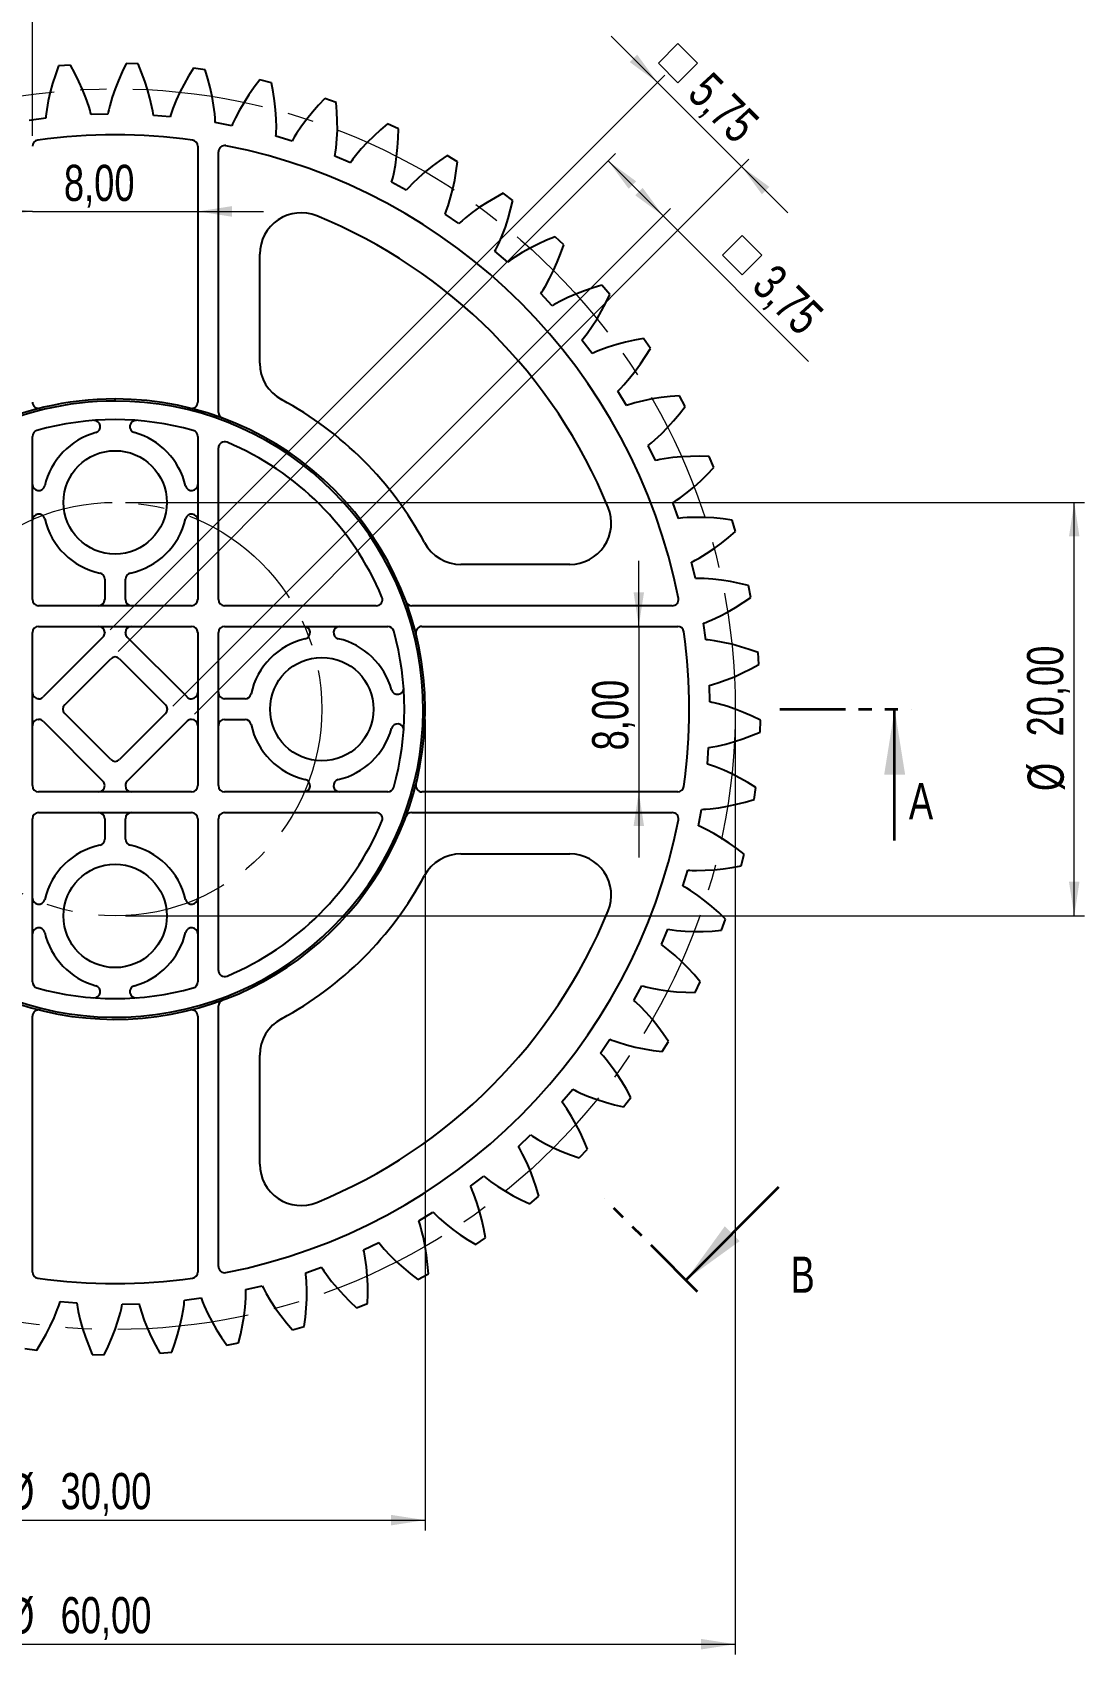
# Model space of a CAD drawing. Header units: millimetres. Extents: x 15 to 589, y 5 to 415.
# Drawn here: x 166 to 267.8, y 179.1 to 336 of the extents above; entities that cross this region are included whole.
import ezdxf

# ---------------------------------------------------------------- set-up
doc = ezdxf.new("R2010")
doc.units = ezdxf.units.MM
doc.linetypes.add('CENTERX2', pattern=[20.32, 12.7, -2.54, 2.54, -2.54])
doc.linetypes.add('PHANTOM', pattern=[12.7, 6.35, -1.27, 1.27, -1.27, 1.27, -1.27])
doc.styles.add('SLDTEXTSTYLE0', font='TXT', dxfattribs={"width": 0.75})
doc.dimstyles.new('SLDDIMSTYLE0', dxfattribs={"dimtxt": 3.5, "dimasz": 3.302, "dimexe": 0, "dimexo": 0.0625, "dimgap": 0.875, "dimtad": 1, "dimlfac": 0.5, "dimrnd": 1e-09, "dimzin": 12, "dimdsep": 46, "dimtxsty": 'SLDTEXTSTYLE0', "dimsah": 1, "dimcen": 0.09, "dimadec": 0, "dimazin": 3, "dimtfac": 1, "dimtofl": 0, "dimtmove": 0, "dimatfit": 3, "dimfxl": 0, "dimfrac": 2, "dimtolj": 1, "dimtzin": 12, "dimarcsym": 0})
doc.dimstyles.new('SLDDIMSTYLE1', dxfattribs={"dimtxt": 3.5, "dimasz": 3.302, "dimexe": 0, "dimexo": 0.0625, "dimgap": 0.875, "dimtad": 1, "dimlfac": 0.5, "dimrnd": 1e-09, "dimzin": 12, "dimdsep": 46, "dimtxsty": 'SLDTEXTSTYLE0', "dimsah": 1, "dimcen": 0.09, "dimadec": 0, "dimazin": 3, "dimtfac": 1, "dimtmove": 0, "dimatfit": 0, "dimfxl": 0, "dimfrac": 2, "dimtolj": 1, "dimtzin": 12, "dimarcsym": 0})

# ---------------------------------------------------------------- blocks, each defined once
blk = doc.blocks.new('_D')
at = {"color": 7, "linetype": 'Continuous', "lineweight": 0}
for p, q in [((113.95, 269.58), (113.95, 179.14)), ((233.95, 269.58), (233.95, 179.14)), ((113.95, 180.14), (233.95, 180.14))]:
    blk.add_line(p, q, dxfattribs=at)
at = {"color": 7, "linetype": 'Continuous', "lineweight": 18}
for points in [[(113.95, 180.14), (117.25, 179.63), (117.25, 180.65)], [(233.95, 180.14), (230.65, 180.65), (230.65, 179.63)]]:
    blk.add_solid(points, dxfattribs=at)
at = {"color": 7, "linetype": 'Continuous', "lineweight": 18, "char_height": 3.5, "attachment_point": 1, "style": 'SLDTEXTSTYLE0'}
for s, insert in [('%%c', (163.41, 184.65)), ('60,00', (168.68, 184.7))]:
    blk.add_mtext(s, dxfattribs=dict(at, insert=insert))
blk = doc.blocks.new('_D_1')
at = {"color": 7, "linetype": 'Continuous', "lineweight": 0}
for p, q in [((174.95, 290.58), (267.76, 290.58)), ((266.76, 250.58), (266.76, 290.58)), ((174.95, 250.58), (267.76, 250.58))]:
    blk.add_line(p, q, dxfattribs=at)
at = {"color": 7, "linetype": 'Continuous', "lineweight": 18}
for points in [[(266.76, 290.58), (266.25, 287.28), (267.26, 287.28)], [(266.76, 250.58), (267.26, 253.88), (266.25, 253.88)]]:
    blk.add_solid(points, dxfattribs=at)
at = {"color": 7, "linetype": 'Continuous', "lineweight": 18, "char_height": 3.5, "attachment_point": 1, "rotation": 90, "style": 'SLDTEXTSTYLE0'}
for s, insert in [('20,00', (262.19, 267.94)), ('%%c', (262.24, 262.66))]:
    blk.add_mtext(s, dxfattribs=dict(at, insert=insert))
blk = doc.blocks.new('_D_2')
at = {"color": 7, "linetype": 'Continuous', "lineweight": 0}
for p, q in [((143.95, 269.58), (143.95, 191.14)), ((203.95, 269.58), (203.95, 191.14)), ((143.95, 192.14), (203.95, 192.14))]:
    blk.add_line(p, q, dxfattribs=at)
at = {"color": 7, "linetype": 'Continuous', "lineweight": 18}
for points in [[(143.95, 192.14), (147.25, 191.63), (147.25, 192.65)], [(203.95, 192.14), (200.65, 192.65), (200.65, 191.63)]]:
    blk.add_solid(points, dxfattribs=at)
at = {"color": 7, "linetype": 'Continuous', "lineweight": 18, "char_height": 3.5, "attachment_point": 1, "style": 'SLDTEXTSTYLE0'}
for s, insert in [('%%c', (163.41, 196.65)), ('30,00', (168.68, 196.7))]:
    blk.add_mtext(s, dxfattribs=dict(at, insert=insert))
blk = doc.blocks.new('SW_SYMBOL_MOD_BOX')
at = {"color": 0, "linetype": 'Continuous', "lineweight": 18}
for p, q in [((200, 200), (200, 800)), ((200, 800), (800, 800)), ((800, 800), (800, 200)), ((200, 200), (800, 200))]:
    blk.add_line(p, q, dxfattribs=at)
blk = doc.blocks.new('_D_3')
at = {"color": 7, "linetype": 'Continuous', "lineweight": 0}
for p, q in [((174.24, 276.17), (222.38, 324.31)), ((221.67, 323.6), (226.98, 318.3)), ((179.54, 270.86), (227.68, 319.01)), ((226.98, 318.3), (241.06, 304.22))]:
    blk.add_line(p, q, dxfattribs=at)
at = {"color": 7, "linetype": 'Continuous', "lineweight": 18}
for points in [[(221.67, 323.6), (223.65, 320.91), (224.37, 321.63)], [(226.98, 318.3), (225, 321), (224.28, 320.28)]]:
    blk.add_solid(points, dxfattribs=at)
at = {"color": 7, "linetype": 'Continuous', "lineweight": 18, "xscale": 0.004470703125, "yscale": 0.004470703125, "zscale": 0.004470703125, "rotation": 315.0000000000009}
blk.add_blockref('SW_SYMBOL_MOD_BOX', (231.47, 314.5), dxfattribs=at)
at = {"color": 7, "linetype": 'Continuous', "lineweight": 18, "insert": (237.89, 313.85), "char_height": 3.5, "attachment_point": 1, "rotation": 315, "style": 'SLDTEXTSTYLE0'}
blk.add_mtext('3,75', dxfattribs=at)
blk = doc.blocks.new('_D_4')
at = {"color": 7, "linetype": 'Continuous', "lineweight": 0}
for p, q in [((226.44, 331.19), (221.94, 335.68)), ((173.48, 278.24), (227.14, 331.9)), ((226.44, 331.19), (234.57, 323.06)), ((181.62, 270.11), (235.27, 323.77)), ((234.57, 323.06), (239.06, 318.57))]:
    blk.add_line(p, q, dxfattribs=at)
at = {"color": 7, "linetype": 'Continuous', "lineweight": 18}
for points in [[(226.44, 331.19), (224.46, 333.89), (223.74, 333.17)], [(234.57, 323.06), (236.54, 320.37), (237.26, 321.09)]]:
    blk.add_solid(points, dxfattribs=at)
at = {"color": 7, "linetype": 'Continuous', "lineweight": 18, "xscale": 0.004470703125, "yscale": 0.004470703125, "zscale": 0.004470703125, "rotation": 315.0000000000008}
blk.add_blockref('SW_SYMBOL_MOD_BOX', (225.25, 333.06), dxfattribs=at)
at = {"color": 7, "linetype": 'Continuous', "lineweight": 18, "insert": (231.67, 332.41), "char_height": 3.5, "attachment_point": 1, "rotation": 315, "style": 'SLDTEXTSTYLE0'}
blk.add_mtext('5,75', dxfattribs=at)
blk = doc.blocks.new('_D_6')
at = {"color": 7, "linetype": 'Continuous', "lineweight": 0}
for p, q in [((163.95, 325.49), (163.95, 344.02)), ((165.95, 326.02), (165.95, 344.02)), ((163.95, 343.02), (157.6, 343.02)), ((163.95, 343.02), (165.95, 343.02)), ((165.95, 343.02), (179.75, 343.02))]:
    blk.add_line(p, q, dxfattribs=at)
at = {"color": 7, "linetype": 'Continuous', "lineweight": 18}
for points in [[(163.95, 343.02), (160.65, 343.53), (160.65, 342.51)], [(165.95, 343.02), (169.25, 342.51), (169.25, 343.53)]]:
    blk.add_solid(points, dxfattribs=at)
at = {"color": 7, "linetype": 'Continuous', "lineweight": 18, "insert": (170.7, 347.53), "char_height": 3.5, "attachment_point": 1, "style": 'SLDTEXTSTYLE0'}
blk.add_mtext('1,00', dxfattribs=at)
blk = doc.blocks.new('_D_8')
at = {"color": 7, "linetype": 'Continuous', "lineweight": 0}
for p, q in [((224.62, 278.58), (224.62, 284.93)), ((224.62, 278.58), (224.62, 262.58)), ((224.62, 262.58), (224.62, 256.23))]:
    blk.add_line(p, q, dxfattribs=at)
at = {"color": 7, "linetype": 'Continuous', "lineweight": 18}
for points in [[(224.62, 278.58), (225.13, 281.88), (224.12, 281.88)], [(224.62, 262.58), (224.12, 259.28), (225.13, 259.28)]]:
    blk.add_solid(points, dxfattribs=at)
at = {"color": 7, "linetype": 'Continuous', "lineweight": 18, "insert": (220.11, 266.59), "char_height": 3.5, "attachment_point": 1, "rotation": 90, "style": 'SLDTEXTSTYLE0'}
blk.add_mtext('8,00', dxfattribs=at)
blk = doc.blocks.new('_D_9')
at = {"color": 7, "linetype": 'Continuous', "lineweight": 0}
for p, q in [((165.95, 318.72), (159.6, 318.72)), ((165.95, 318.72), (181.95, 318.72)), ((181.95, 318.72), (188.3, 318.72))]:
    blk.add_line(p, q, dxfattribs=at)
at = {"color": 7, "linetype": 'Continuous', "lineweight": 18}
for points in [[(165.95, 318.72), (162.65, 319.23), (162.65, 318.21)], [(181.95, 318.72), (185.25, 318.21), (185.25, 319.23)]]:
    blk.add_solid(points, dxfattribs=at)
at = {"color": 7, "linetype": 'Continuous', "lineweight": 18, "insert": (169, 323.23), "char_height": 3.5, "attachment_point": 1, "style": 'SLDTEXTSTYLE0'}
blk.add_mtext('8,00', dxfattribs=at)

msp = doc.modelspace()

# ---------------------------------------------------------------- linework, layer by layer
at = {"color": 7, "linetype": 'Continuous', "lineweight": 25}
for p, q in [((168.475, 332.789), (168.175, 331.942)), ((169.632, 332.88), (168.475, 332.789)), ((170.06, 332.09), (169.632, 332.88)), ((175.007, 333.021), (174.621, 332.21)), ((176.168, 332.99), (175.007, 333.021)), ((176.511, 332.16), (176.168, 332.99)), ((167.91, 331.096), (167.681, 330.251)), ((168.175, 331.942), (167.91, 331.096)), ((170.454, 331.296), (170.06, 332.09)), ((170.813, 330.498), (170.454, 331.296)), ((174.269, 331.396), (173.953, 330.58)), ((174.621, 332.21), (174.269, 331.396)), ((176.82, 331.329), (176.511, 332.16)), ((177.093, 330.498), (176.82, 331.329)), ((181.059, 331.802), (180.624, 331.03)), ((181.528, 332.569), (181.059, 331.802)), ((182.68, 332.417), (181.528, 332.569)), ((182.934, 331.555), (182.68, 332.417)), ((183.154, 330.696), (182.934, 331.555)), ((187.966, 331.437), (187.42, 330.724)), ((189.095, 331.166), (187.966, 331.437)), ((189.258, 330.282), (189.095, 331.166)), ((167.681, 330.251), (167.491, 329.409)), ((171.133, 329.696), (170.813, 330.498)), ((171.41, 328.891), (171.133, 329.696)), ((173.676, 329.763), (173.441, 328.944)), ((173.953, 330.58), (173.676, 329.763)), ((177.327, 329.667), (177.093, 330.498)), ((177.519, 328.838), (177.327, 329.667)), ((180.225, 330.251), (179.863, 329.467)), ((180.624, 331.03), (180.225, 330.251)), ((183.339, 329.841), (183.154, 330.696)), ((183.485, 328.991), (183.339, 329.841)), ((186.906, 330.001), (186.428, 329.269)), ((187.42, 330.724), (186.906, 330.001)), ((189.388, 329.405), (189.258, 330.282)), ((194.251, 329.639), (193.633, 328.987)), ((195.345, 329.251), (194.251, 329.639)), ((167.264, 327.946), (167.244, 327.738)), ((167.287, 328.154), (167.264, 327.946)), ((167.343, 328.571), (167.287, 328.154)), ((167.491, 329.409), (167.343, 328.571)), ((171.53, 328.488), (171.41, 328.891)), ((171.586, 328.286), (171.53, 328.488)), ((171.638, 328.084), (171.586, 328.286)), ((173.256, 328.126), (171.638, 328.084)), ((173.297, 328.331), (173.256, 328.126)), ((173.342, 328.535), (173.297, 328.331)), ((173.441, 328.944), (173.342, 328.535)), ((177.597, 328.424), (177.519, 328.838)), ((177.631, 328.217), (177.597, 328.424)), ((177.661, 328.011), (177.631, 328.217)), ((179.275, 327.884), (177.661, 328.011)), ((179.337, 328.083), (179.275, 327.884)), ((179.403, 328.282), (179.337, 328.083)), ((179.545, 328.678), (179.403, 328.282)), ((179.863, 329.467), (179.545, 328.678)), ((183.589, 328.146), (183.485, 328.991)), ((183.623, 327.726), (183.589, 328.146)), ((185.986, 328.527), (185.587, 327.775)), ((186.428, 329.269), (185.986, 328.527)), ((189.482, 328.535), (189.388, 329.405)), ((189.538, 327.674), (189.482, 328.535)), ((193.047, 328.321), (192.494, 327.643)), ((193.633, 328.987), (193.047, 328.321)), ((195.415, 328.356), (195.345, 329.251)), ((195.452, 327.47), (195.415, 328.356)), ((167.244, 327.738), (165.64, 327.526)), ((183.635, 327.517), (183.623, 327.726)), ((183.644, 327.308), (183.635, 327.517)), ((185.235, 327.013), (183.644, 327.308)), ((185.318, 327.205), (185.235, 327.013)), ((185.405, 327.396), (185.318, 327.205)), ((185.587, 327.775), (185.405, 327.396)), ((189.534, 326.193), (189.543, 326.402)), ((189.553, 326.823), (189.538, 327.674)), ((189.543, 326.402), (189.553, 326.823)), ((191.978, 326.952), (191.502, 326.246)), ((192.494, 327.643), (191.978, 326.952)), ((195.421, 325.732), (195.455, 326.595)), ((195.455, 326.595), (195.452, 327.47)), ((199.63, 326.61), (198.978, 326.009)), ((200.313, 327.194), (199.63, 326.61)), ((201.361, 326.694), (200.313, 327.194)), ((201.337, 325.796), (201.361, 326.694)), ((181.953, 325.024), (181.953, 300.272)), ((189.52, 325.985), (189.534, 326.193)), ((191.072, 325.525), (189.52, 325.985)), ((191.175, 325.707), (191.072, 325.525)), ((191.281, 325.888), (191.175, 325.707)), ((191.502, 326.246), (191.281, 325.888)), ((195.293, 324.467), (195.347, 324.884)), ((195.347, 324.884), (195.421, 325.732)), ((198.357, 325.393), (197.771, 324.759)), ((198.978, 326.009), (198.357, 325.393)), ((201.192, 324.04), (201.281, 324.911)), ((201.281, 324.911), (201.337, 325.796)), ((183.953, 299.285), (183.953, 324.492)), ((195.227, 324.054), (195.261, 324.26)), ((196.722, 323.434), (195.227, 324.054)), ((195.261, 324.26), (195.293, 324.467)), ((196.843, 323.605), (196.722, 323.434)), ((196.967, 323.773), (196.843, 323.605)), ((197.224, 324.107), (196.967, 323.773)), ((197.771, 324.759), (197.224, 324.107)), ((201.068, 323.186), (201.192, 324.04)), ((205.346, 323.619), (204.635, 323.09)), ((206.086, 324.128), (205.346, 323.619)), ((207.077, 323.521), (206.086, 324.128)), ((206.958, 322.631), (207.077, 323.521)), ((200.7, 321.537), (200.756, 321.738)), ((200.756, 321.738), (200.809, 321.941)), ((200.809, 321.941), (200.906, 322.351)), ((200.906, 322.351), (201.068, 323.186)), ((203.304, 321.972), (202.692, 321.381)), ((203.953, 322.541), (203.304, 321.972)), ((204.635, 323.09), (203.953, 322.541)), ((206.631, 320.9), (206.811, 321.756)), ((206.811, 321.756), (206.958, 322.631)), ((202.122, 320.765), (200.7, 321.537)), ((202.26, 320.921), (202.122, 320.765)), ((202.401, 321.076), (202.26, 320.921)), ((202.692, 321.381), (202.401, 321.076)), ((206.17, 319.25), (206.419, 320.064)), ((206.419, 320.064), (206.631, 320.9)), ((211.508, 320.476), (210.718, 320.047)), ((212.429, 319.769), (211.508, 320.476)), ((205.88, 318.462), (205.956, 318.656)), ((205.956, 318.656), (206.03, 318.852)), ((206.03, 318.852), (206.17, 319.25)), ((208.515, 318.623), (207.845, 318.099)), ((209.22, 319.121), (208.515, 318.623)), ((209.955, 319.595), (209.22, 319.121)), ((210.718, 320.047), (209.955, 319.595)), ((211.98, 318.042), (212.218, 318.896)), ((212.218, 318.896), (212.429, 319.769)), ((207.213, 317.545), (205.88, 318.462)), ((207.367, 317.687), (207.213, 317.545)), ((207.524, 317.826), (207.367, 317.687)), ((207.845, 318.099), (207.524, 317.826)), ((211.413, 316.399), (211.712, 317.209)), ((211.712, 317.209), (211.98, 318.042)), ((210.901, 315.235), (211.081, 315.615)), ((211.081, 315.615), (211.413, 316.399)), ((214.882, 315.563), (214.101, 315.169)), ((215.688, 315.933), (214.882, 315.563)), ((216.518, 316.277), (215.688, 315.933)), ((217.36, 315.478), (216.518, 316.277)), ((217.059, 314.631), (217.36, 315.478)), ((187.953, 304.046), (187.953, 314.585)), ((210.71, 314.863), (210.806, 315.048)), ((211.941, 313.811), (210.71, 314.863)), ((210.806, 315.048), (210.901, 315.235)), ((212.108, 313.936), (211.941, 313.811)), ((212.278, 314.058), (212.108, 313.936)), ((212.626, 314.296), (212.278, 314.058)), ((213.348, 314.747), (212.626, 314.296)), ((214.101, 315.169), (213.348, 314.747)), ((216.379, 313.006), (216.733, 313.807)), ((216.733, 313.807), (217.059, 314.631)), ((215.585, 311.488), (215.998, 312.232)), ((215.998, 312.232), (216.379, 313.006)), ((215.137, 310.778), (215.253, 310.952)), ((216.251, 309.604), (215.137, 310.778)), ((215.253, 310.952), (215.366, 311.128)), ((215.366, 311.128), (215.585, 311.488)), ((218.542, 310.728), (217.749, 310.387)), ((219.359, 311.039), (218.542, 310.728)), ((220.2, 311.322), (219.359, 311.039)), ((221.061, 311.578), (220.2, 311.322)), ((221.815, 310.695), (221.061, 311.578)), ((221.428, 309.884), (221.815, 310.695)), ((216.431, 309.71), (216.251, 309.604)), ((216.613, 309.814), (216.431, 309.71)), ((216.984, 310.014), (216.613, 309.814)), ((217.749, 310.387), (216.984, 310.014)), ((220.582, 308.339), (221.017, 309.098)), ((221.017, 309.098), (221.428, 309.884)), ((219.633, 306.912), (220.121, 307.609)), ((220.121, 307.609), (220.582, 308.339)), ((219.113, 306.253), (219.247, 306.414)), ((220.099, 304.969), (219.113, 306.253)), ((219.247, 306.414), (219.377, 306.577)), ((219.377, 306.577), (219.633, 306.912)), ((223.34, 306.071), (222.494, 305.847)), ((224.205, 306.264), (223.34, 306.071)), ((225.088, 306.429), (224.205, 306.264)), ((225.746, 305.472), (225.088, 306.429)), ((220.289, 305.056), (220.099, 304.969)), ((220.48, 305.14), (220.289, 305.056)), ((220.87, 305.3), (220.48, 305.14)), ((221.67, 305.591), (220.87, 305.3)), ((222.494, 305.847), (221.67, 305.591)), ((224.785, 303.968), (225.276, 304.706)), ((225.276, 304.706), (225.746, 305.472)), ((223.739, 302.581), (224.273, 303.258)), ((224.273, 303.258), (224.785, 303.968)), ((222.595, 301.337), (222.744, 301.483)), ((223.441, 299.957), (222.595, 301.337)), ((222.744, 301.483), (222.891, 301.632)), ((222.891, 301.632), (223.18, 301.938)), ((223.18, 301.938), (223.739, 302.581)), ((173.953, 300.38), (173.953, 300.58)), ((223.638, 300.023), (223.441, 299.957)), ((223.838, 300.087), (223.638, 300.023)), ((224.242, 300.206), (223.838, 300.087)), ((225.068, 300.411), (224.242, 300.206)), ((225.914, 300.58), (225.068, 300.411)), ((226.779, 300.714), (225.914, 300.58)), ((227.66, 300.816), (226.779, 300.714)), ((228.556, 300.887), (227.66, 300.816)), ((229.11, 299.867), (228.556, 300.887)), ((228.562, 299.154), (229.11, 299.867)), ((227.413, 297.819), (227.997, 298.471)), ((227.997, 298.471), (228.562, 299.154)), ((165.953, 281.18), (165.953, 296.962)), ((181.953, 296.962), (181.953, 281.18)), ((225.869, 296.346), (226.189, 296.621)), ((226.189, 296.621), (226.811, 297.201)), ((226.811, 297.201), (227.413, 297.819)), ((183.953, 281.18), (183.953, 295.846)), ((225.543, 296.084), (225.707, 296.214)), ((226.24, 294.623), (225.543, 296.084)), ((225.707, 296.214), (225.869, 296.346)), ((228.766, 294.984), (227.906, 294.905)), ((229.639, 295.027), (228.766, 294.984)), ((230.526, 295.037), (229.639, 295.027)), ((231.424, 295.014), (230.526, 295.037)), ((231.869, 293.941), (231.424, 295.014)), ((226.444, 294.669), (226.24, 294.623)), ((226.649, 294.711), (226.444, 294.669)), ((227.063, 294.787), (226.649, 294.711)), ((227.906, 294.905), (227.063, 294.787)), ((231.25, 293.29), (231.869, 293.941)), ((229.304, 291.53), (229.968, 292.082)), ((229.968, 292.082), (230.616, 292.669)), ((230.616, 292.669), (231.25, 293.29)), ((227.927, 290.552), (228.103, 290.663)), ((228.467, 289.026), (227.927, 290.552)), ((228.103, 290.663), (228.278, 290.778)), ((228.278, 290.778), (228.624, 291.018)), ((228.624, 291.018), (229.304, 291.53)), ((228.674, 289.05), (228.467, 289.026)), ((228.883, 289.071), (228.674, 289.05)), ((229.303, 289.102), (228.883, 289.071)), ((230.153, 289.132), (229.303, 289.102)), ((231.016, 289.121), (230.153, 289.132)), ((231.89, 289.072), (231.016, 289.121)), ((232.773, 288.989), (231.89, 289.072)), ((233.664, 288.873), (232.773, 288.989)), ((233.993, 287.759), (233.664, 288.873)), ((232.615, 286.625), (233.31, 287.176)), ((233.31, 287.176), (233.993, 287.759)), ((230.461, 285.191), (231.191, 285.63)), ((231.191, 285.63), (231.909, 286.109)), ((231.909, 286.109), (232.615, 286.625)), ((217.958, 284.58), (207.419, 284.58)), ((229.719, 284.8), (229.906, 284.893)), ((230.096, 283.226), (229.719, 284.8)), ((229.906, 284.893), (230.092, 284.989)), ((230.092, 284.989), (230.461, 285.191)), ((172.953, 283.15), (172.953, 281.18)), ((174.953, 281.18), (174.953, 283.15)), ((230.305, 283.229), (230.096, 283.226)), ((230.515, 283.228), (230.305, 283.229)), ((230.936, 283.215), (230.515, 283.228)), ((231.785, 283.156), (230.936, 283.215)), ((232.642, 283.055), (231.785, 283.156)), ((233.505, 282.915), (232.642, 283.055)), ((234.375, 282.74), (233.505, 282.915)), ((235.249, 282.531), (234.375, 282.74)), ((235.46, 281.389), (235.249, 282.531)), ((233.971, 280.406), (234.719, 280.881)), ((234.719, 280.881), (235.46, 281.389)), ((181.353, 280.58), (166.553, 280.58)), ((199.22, 280.58), (184.553, 280.58)), ((227.865, 280.58), (202.658, 280.58)), ((231.679, 279.204), (232.45, 279.564)), ((232.45, 279.564), (233.214, 279.966)), ((233.214, 279.966), (233.971, 280.406)), ((165.953, 263.18), (165.953, 277.98)), ((166.553, 278.58), (181.353, 278.58)), ((172.953, 277.98), (172.953, 277.96)), ((174.953, 277.96), (174.953, 277.98)), ((181.953, 277.98), (181.953, 263.18)), ((183.953, 263.18), (183.953, 277.98)), ((184.553, 278.58), (200.335, 278.58)), ((203.645, 278.58), (228.397, 278.58)), ((230.9, 278.893), (231.095, 278.966)), ((231.111, 277.289), (230.9, 278.893)), ((231.095, 278.966), (231.29, 279.042)), ((231.29, 279.042), (231.679, 279.204)), ((172.777, 277.536), (166.997, 271.756)), ((180.909, 271.756), (175.129, 277.536)), ((231.319, 277.269), (231.111, 277.289)), ((231.527, 277.246), (231.319, 277.269)), ((231.944, 277.19), (231.527, 277.246)), ((232.783, 277.042), (231.944, 277.19)), ((233.624, 276.852), (232.783, 277.042)), ((234.469, 276.623), (233.624, 276.852)), ((235.315, 276.357), (234.469, 276.623)), ((236.162, 276.058), (235.315, 276.357)), ((169.074, 271.004), (173.529, 275.459)), ((174.377, 275.459), (178.832, 271.004)), ((235.463, 274.473), (236.253, 274.901)), ((236.253, 274.901), (236.162, 276.058)), ((231.659, 272.947), (231.861, 273.003)), ((231.861, 273.003), (232.264, 273.123)), ((232.264, 273.123), (233.069, 273.4)), ((233.069, 273.4), (233.871, 273.72)), ((233.871, 273.72), (234.669, 274.078)), ((234.669, 274.078), (235.463, 274.473)), ((166.573, 271.58), (166.553, 271.58)), ((181.353, 271.58), (181.333, 271.58)), ((186.523, 271.58), (184.553, 271.58)), ((231.457, 272.895), (231.659, 272.947)), ((231.499, 271.277), (231.457, 272.895)), ((173.529, 265.701), (169.074, 270.156)), ((178.832, 270.156), (174.377, 265.701)), ((231.704, 271.236), (231.499, 271.277)), ((231.908, 271.191), (231.704, 271.236)), ((232.317, 271.092), (231.908, 271.191)), ((233.136, 270.857), (232.317, 271.092)), ((233.953, 270.58), (233.136, 270.857)), ((234.769, 270.264), (233.953, 270.58)), ((235.583, 269.912), (234.769, 270.264)), ((236.394, 269.526), (235.583, 269.912)), ((166.553, 269.58), (166.573, 269.58)), ((166.997, 269.404), (172.777, 263.624)), ((175.129, 263.624), (180.909, 269.404)), ((181.333, 269.58), (181.353, 269.58)), ((184.553, 269.58), (186.523, 269.58)), ((235.533, 268.022), (236.363, 268.365)), ((236.363, 268.365), (236.394, 269.526)), ((231.257, 265.258), (231.384, 266.872)), ((231.384, 266.872), (231.59, 266.902)), ((231.59, 266.902), (231.797, 266.936)), ((231.797, 266.936), (232.211, 267.014)), ((232.211, 267.014), (233.04, 267.206)), ((233.04, 267.206), (233.871, 267.44)), ((233.871, 267.44), (234.702, 267.713)), ((234.702, 267.713), (235.533, 268.022)), ((231.456, 265.196), (231.257, 265.258)), ((231.655, 265.13), (231.456, 265.196)), ((232.051, 264.988), (231.655, 265.13)), ((232.84, 264.669), (232.051, 264.988)), ((233.624, 264.308), (232.84, 264.669)), ((234.403, 263.909), (233.624, 264.308)), ((235.175, 263.473), (234.403, 263.909)), ((181.353, 262.58), (166.553, 262.58)), ((172.953, 263.2), (172.953, 263.18)), ((174.953, 263.18), (174.953, 263.2)), ((200.335, 262.58), (184.553, 262.58)), ((228.397, 262.58), (203.645, 262.58)), ((235.942, 263.005), (235.175, 263.473)), ((235.79, 261.853), (235.942, 263.005)), ((166.553, 260.58), (181.353, 260.58)), ((184.553, 260.58), (199.22, 260.58)), ((202.658, 260.58), (227.865, 260.58)), ((230.386, 259.298), (230.681, 260.889)), ((230.681, 260.889), (230.89, 260.898)), ((230.89, 260.898), (231.099, 260.91)), ((231.099, 260.91), (231.519, 260.944)), ((231.519, 260.944), (232.364, 261.048)), ((232.364, 261.048), (233.214, 261.194)), ((233.214, 261.194), (234.069, 261.378)), ((234.069, 261.378), (234.928, 261.599)), ((234.928, 261.599), (235.79, 261.853)), ((165.953, 244.198), (165.953, 259.98)), ((172.953, 259.98), (172.953, 258.01)), ((174.953, 258.01), (174.953, 259.98)), ((181.953, 259.98), (181.953, 244.198)), ((183.953, 245.313), (183.953, 259.98)), ((230.578, 259.215), (230.386, 259.298)), ((230.769, 259.128), (230.578, 259.215)), ((231.149, 258.946), (230.769, 259.128)), ((231.9, 258.546), (231.149, 258.946)), ((232.642, 258.105), (231.9, 258.546)), ((233.374, 257.626), (232.642, 258.105)), ((234.097, 257.113), (233.374, 257.626)), ((207.419, 256.58), (217.958, 256.58)), ((234.81, 256.566), (234.097, 257.113)), ((234.539, 255.437), (234.81, 256.566)), ((228.898, 253.46), (229.358, 255.012)), ((229.358, 255.012), (229.566, 254.999)), ((229.566, 254.999), (229.775, 254.989)), ((229.775, 254.989), (230.196, 254.98)), ((230.196, 254.98), (231.047, 254.994)), ((231.047, 254.994), (231.909, 255.051)), ((231.909, 255.051), (232.778, 255.145)), ((232.778, 255.145), (233.655, 255.274)), ((233.655, 255.274), (234.539, 255.437)), ((229.08, 253.358), (228.898, 253.46)), ((229.261, 253.252), (229.08, 253.358)), ((229.619, 253.031), (229.261, 253.252)), ((230.325, 252.555), (229.619, 253.031)), ((231.016, 252.039), (230.325, 252.555)), ((231.695, 251.486), (231.016, 252.039)), ((232.36, 250.9), (231.695, 251.486)), ((233.012, 250.282), (232.36, 250.9)), ((232.624, 249.187), (233.012, 250.282)), ((226.807, 247.811), (227.427, 249.306)), ((227.427, 249.306), (227.633, 249.271)), ((227.633, 249.271), (227.84, 249.24)), ((227.84, 249.24), (228.257, 249.186)), ((228.257, 249.186), (229.105, 249.112)), ((229.105, 249.112), (229.968, 249.078)), ((229.968, 249.078), (230.843, 249.081)), ((230.843, 249.081), (231.729, 249.118)), ((231.729, 249.118), (232.624, 249.187)), ((226.978, 247.69), (226.807, 247.811)), ((227.146, 247.566), (226.978, 247.69)), ((227.48, 247.309), (227.146, 247.566)), ((228.132, 246.761), (227.48, 247.309)), ((228.766, 246.176), (228.132, 246.761)), ((229.382, 245.555), (228.766, 246.176)), ((229.983, 244.903), (229.382, 245.555)), ((230.567, 244.22), (229.983, 244.903)), ((224.138, 242.411), (224.91, 243.833)), ((224.91, 243.833), (225.111, 243.777)), ((225.111, 243.777), (225.314, 243.724)), ((225.314, 243.724), (225.724, 243.627)), ((225.724, 243.627), (226.559, 243.464)), ((226.559, 243.464), (227.413, 243.34)), ((227.413, 243.34), (228.284, 243.252)), ((228.284, 243.252), (229.169, 243.196)), ((229.169, 243.196), (230.067, 243.172)), ((230.067, 243.172), (230.567, 244.22)), ((183.953, 216.668), (183.953, 241.875)), ((224.295, 242.273), (224.138, 242.411)), ((224.449, 242.132), (224.295, 242.273)), ((224.754, 241.841), (224.449, 242.132)), ((225.345, 241.229), (224.754, 241.841)), ((165.953, 216.136), (165.953, 240.888)), ((181.953, 240.888), (181.953, 216.136)), ((225.914, 240.58), (225.345, 241.229)), ((226.463, 239.898), (225.914, 240.58)), ((220.918, 237.319), (221.835, 238.653)), ((221.835, 238.653), (222.029, 238.576)), ((222.029, 238.576), (222.225, 238.502)), ((222.225, 238.502), (222.623, 238.363)), ((226.992, 239.186), (226.463, 239.898)), ((227.501, 238.446), (226.992, 239.186)), ((187.953, 226.574), (187.953, 237.114)), ((221.06, 237.166), (220.918, 237.319)), ((221.199, 237.009), (221.06, 237.166)), ((221.472, 236.688), (221.199, 237.009)), ((222.623, 238.363), (223.437, 238.114)), ((223.437, 238.114), (224.273, 237.902)), ((224.273, 237.902), (225.129, 237.722)), ((225.129, 237.722), (226.004, 237.574)), ((226.004, 237.574), (226.895, 237.456)), ((226.895, 237.456), (227.501, 238.446)), ((221.996, 236.018), (221.472, 236.688)), ((222.494, 235.313), (221.996, 236.018)), ((217.185, 232.592), (218.236, 233.823)), ((218.236, 233.823), (218.421, 233.726)), ((222.968, 234.578), (222.494, 235.313)), ((223.42, 233.814), (222.968, 234.578)), ((223.849, 233.025), (223.42, 233.814)), ((217.309, 232.425), (217.185, 232.592)), ((217.431, 232.255), (217.309, 232.425)), ((217.669, 231.907), (217.431, 232.255)), ((218.421, 233.726), (218.608, 233.632)), ((218.608, 233.632), (218.989, 233.452)), ((218.989, 233.452), (219.772, 233.119)), ((219.772, 233.119), (220.582, 232.821)), ((220.582, 232.821), (221.415, 232.553)), ((221.415, 232.553), (222.269, 232.314)), ((222.269, 232.314), (223.142, 232.104)), ((223.142, 232.104), (223.849, 233.025)), ((218.12, 231.185), (217.669, 231.907)), ((218.542, 230.432), (218.12, 231.185)), ((212.977, 228.282), (214.151, 229.396)), ((214.151, 229.396), (214.325, 229.28)), ((214.325, 229.28), (214.501, 229.167)), ((214.501, 229.167), (214.861, 228.948)), ((218.936, 229.651), (218.542, 230.432)), ((219.306, 228.845), (218.936, 229.651)), ((213.083, 228.102), (212.977, 228.282)), ((213.187, 227.92), (213.083, 228.102)), ((213.387, 227.549), (213.187, 227.92)), ((213.76, 226.784), (213.387, 227.549)), ((214.861, 228.948), (215.605, 228.535)), ((215.605, 228.535), (216.379, 228.154)), ((216.379, 228.154), (217.18, 227.8)), ((217.18, 227.8), (218.004, 227.474)), ((218.851, 227.173), (219.65, 228.015)), ((219.65, 228.015), (219.306, 228.845)), ((214.101, 225.991), (213.76, 226.784)), ((214.412, 225.173), (214.101, 225.991)), ((218.004, 227.474), (218.851, 227.173)), ((208.342, 224.434), (209.626, 225.419)), ((208.429, 224.244), (208.342, 224.434)), ((209.626, 225.419), (209.787, 225.286)), ((209.787, 225.286), (209.95, 225.155)), ((209.95, 225.155), (210.285, 224.9)), ((210.285, 224.9), (210.982, 224.412)), ((210.982, 224.412), (211.712, 223.951)), ((214.695, 224.333), (214.412, 225.173)), ((208.513, 224.052), (208.429, 224.244)), ((208.673, 223.663), (208.513, 224.052)), ((208.964, 222.863), (208.673, 223.663)), ((209.22, 222.039), (208.964, 222.863)), ((211.712, 223.951), (212.471, 223.516)), ((212.471, 223.516), (213.257, 223.105)), ((213.257, 223.105), (214.068, 222.718)), ((214.068, 222.718), (214.951, 223.472)), ((214.951, 223.472), (214.695, 224.333)), ((203.33, 221.092), (204.71, 221.938)), ((204.71, 221.938), (204.856, 221.789)), ((204.856, 221.789), (205.005, 221.642)), ((205.005, 221.642), (205.311, 221.352)), ((205.311, 221.352), (205.954, 220.794)), ((209.444, 221.193), (209.22, 222.039)), ((203.396, 220.894), (203.33, 221.092)), ((203.46, 220.695), (203.396, 220.894)), ((203.579, 220.291), (203.46, 220.695)), ((203.785, 219.465), (203.579, 220.291)), ((205.954, 220.794), (206.631, 220.26)), ((206.631, 220.26), (207.341, 219.748)), ((207.341, 219.748), (208.079, 219.257)), ((209.637, 220.328), (209.444, 221.193)), ((209.802, 219.444), (209.637, 220.328)), ((197.996, 218.293), (199.457, 218.99)), ((198.042, 218.089), (197.996, 218.293)), ((198.084, 217.884), (198.042, 218.089)), ((199.457, 218.99), (199.587, 218.826)), ((199.587, 218.826), (199.719, 218.664)), ((199.719, 218.664), (199.994, 218.344)), ((199.994, 218.344), (200.574, 217.722)), ((203.953, 218.618), (203.785, 219.465)), ((204.087, 217.754), (203.953, 218.618)), ((208.079, 219.257), (208.845, 218.787)), ((208.845, 218.787), (209.802, 219.444)), ((192.399, 216.066), (193.925, 216.606)), ((193.925, 216.606), (194.036, 216.43)), ((198.16, 217.469), (198.084, 217.884)), ((198.278, 216.627), (198.16, 217.469)), ((198.357, 215.767), (198.278, 216.627)), ((200.574, 217.722), (201.192, 217.12)), ((201.192, 217.12), (201.844, 216.536)), ((201.844, 216.536), (202.528, 215.971)), ((204.189, 216.873), (204.087, 217.754)), ((204.26, 215.977), (204.189, 216.873)), ((192.423, 215.859), (192.399, 216.066)), ((192.444, 215.65), (192.423, 215.859)), ((192.475, 215.23), (192.444, 215.65)), ((192.505, 214.379), (192.475, 215.23)), ((194.036, 216.43), (194.151, 216.255)), ((194.151, 216.255), (194.391, 215.908)), ((194.391, 215.908), (194.903, 215.229)), ((194.903, 215.229), (195.455, 214.565)), ((198.4, 214.893), (198.357, 215.767)), ((202.528, 215.971), (203.24, 215.423)), ((203.24, 215.423), (204.26, 215.977)), ((180.642, 213.214), (180.662, 213.422)), ((180.662, 213.422), (182.266, 213.633)), ((182.266, 213.633), (182.339, 213.438)), ((182.339, 213.438), (182.415, 213.243)), ((186.529, 212.748), (186.588, 213.597)), ((186.588, 213.597), (186.601, 214.018)), ((186.6, 214.436), (188.173, 214.814)), ((186.602, 214.228), (186.6, 214.436)), ((186.601, 214.018), (186.602, 214.228)), ((188.173, 214.814), (188.266, 214.627)), ((188.266, 214.627), (188.362, 214.441)), ((188.362, 214.441), (188.564, 214.072)), ((188.564, 214.072), (189.003, 213.342)), ((192.445, 212.643), (192.494, 213.517)), ((192.494, 213.517), (192.505, 214.379)), ((195.455, 214.565), (196.042, 213.917)), ((196.042, 213.917), (196.663, 213.283)), ((198.387, 213.108), (198.41, 214.007)), ((198.41, 214.007), (198.4, 214.893)), ((168.042, 211.692), (168.361, 212.482)), ((168.361, 212.482), (168.503, 212.878)), ((168.503, 212.878), (168.569, 213.077)), ((168.569, 213.077), (168.631, 213.276)), ((168.631, 213.276), (170.245, 213.149)), ((170.245, 213.149), (170.275, 212.943)), ((170.275, 212.943), (170.309, 212.736)), ((170.309, 212.736), (170.387, 212.322)), ((170.387, 212.322), (170.579, 211.493)), ((174.23, 211.397), (174.465, 212.215)), ((174.465, 212.215), (174.564, 212.625)), ((174.564, 212.625), (174.609, 212.829)), ((174.609, 212.829), (174.65, 213.034)), ((174.65, 213.034), (176.268, 213.076)), ((176.268, 213.076), (176.32, 212.874)), ((176.32, 212.874), (176.376, 212.672)), ((176.376, 212.672), (176.496, 212.269)), ((176.496, 212.269), (176.773, 211.464)), ((180.415, 211.75), (180.563, 212.589)), ((180.563, 212.589), (180.619, 213.006)), ((180.619, 213.006), (180.642, 213.214)), ((182.415, 213.243), (182.578, 212.854)), ((182.578, 212.854), (182.937, 212.082)), ((182.937, 212.082), (183.339, 211.319)), ((186.288, 211.027), (186.428, 211.891)), ((186.428, 211.891), (186.529, 212.748)), ((189.003, 213.342), (189.482, 212.624)), ((189.482, 212.624), (189.999, 211.918)), ((189.999, 211.918), (190.549, 211.223)), ((192.362, 211.76), (192.445, 212.643)), ((196.663, 213.283), (197.314, 212.664)), ((197.314, 212.664), (198.387, 213.108)), ((167.282, 210.13), (167.681, 210.909)), ((167.681, 210.909), (168.042, 211.692)), ((170.579, 211.493), (170.813, 210.662)), ((170.813, 210.662), (171.086, 209.831)), ((173.637, 209.764), (173.953, 210.58)), ((173.953, 210.58), (174.23, 211.397)), ((176.773, 211.464), (177.093, 210.662)), ((177.093, 210.662), (177.451, 209.864)), ((179.996, 210.064), (180.225, 210.909)), ((180.225, 210.909), (180.415, 211.75)), ((183.339, 211.319), (183.779, 210.562)), ((183.779, 210.562), (184.254, 209.814)), ((186.113, 210.158), (186.288, 211.027)), ((190.549, 211.223), (191.132, 210.539)), ((191.132, 210.539), (192.246, 210.869)), ((192.246, 210.869), (192.362, 211.76)), ((165.226, 208.743), (166.378, 208.591)), ((166.378, 208.591), (166.846, 209.358)), ((166.846, 209.358), (167.282, 210.13)), ((171.086, 209.831), (171.395, 209)), ((171.395, 209), (171.738, 208.169)), ((172.899, 208.139), (173.285, 208.95)), ((173.285, 208.95), (173.637, 209.764)), ((177.451, 209.864), (177.846, 209.07)), ((177.846, 209.07), (178.274, 208.28)), ((179.431, 208.371), (179.731, 209.218)), ((179.731, 209.218), (179.996, 210.064)), ((184.254, 209.814), (184.762, 209.073)), ((184.762, 209.073), (185.904, 209.284)), ((185.904, 209.284), (186.113, 210.158)), ((171.738, 208.169), (172.899, 208.139)), ((178.274, 208.28), (179.431, 208.371))]:
    msp.add_line(p, q, dxfattribs=at)
at = {"color": 7, "linetype": 'PHANTOM', "lineweight": 35}
for p, q in [((238.267, 270.58), (250.967, 270.58)), ((230.298, 214.235), (221.313, 223.22))]:
    msp.add_line(p, q, dxfattribs=at)
at = {"color": 7, "linetype": 'Continuous', "lineweight": 35}
for p, q in [((249.38, 257.88), (249.38, 270.58)), ((238.155, 224.338), (229.175, 215.358))]:
    msp.add_line(p, q, dxfattribs=at)
at = {"color": 7, "linetype": 'CENTERX2', "lineweight": 18}
for radius in [60, 20]:
    msp.add_circle((173.953, 270.58), radius, dxfattribs=at)
at = {"color": 7, "linetype": 'Continuous', "lineweight": 25}
for centre in [(173.953, 290.58), (193.953, 270.58), (173.953, 250.58)]:
    msp.add_circle(centre, 5, dxfattribs=at)
for centre, radius, start, end in [((166.553, 325.024), 0.6, 97.7402, 180), ((173.953, 270.58), 55.544, 82.25981, 97.7402), ((181.353, 325.024), 0.6, 0, 82.25981), ((184.553, 324.492), 0.6, 78.87665, 180), ((173.953, 270.58), 55.544, 11.12336, 78.87665), ((191.953, 314.585), 4, 67.75347, 180), ((173.953, 270.58), 51.544, 22.24654, 67.75347), ((191.953, 304.046), 4, 180, 241.7263), ((173.953, 270.58), 30, 90, 195.46601), ((173.953, 270.58), 29.8, 90, 195.46601), ((173.953, 270.58), 29.8, 195.46601, 90), ((166.553, 300.272), 0.6, 180, 283.99459), ((173.953, 270.58), 30, 0, 90), ((181.353, 300.272), 0.6, 256.00544, 0), ((173.953, 270.58), 34, 28.27371, 61.7263), ((173.953, 270.58), 28, 74.33139, 105.66861), ((171.927, 297.905), 0.6, 285.46021, 94.24026), ((175.979, 297.905), 0.6, 85.75974, 254.53979), ((184.553, 299.285), 0.6, 180, 249.73242), ((166.553, 296.962), 0.6, 105.66861, 180), ((173.953, 290.58), 7, 105.46021, 166.82645), ((173.953, 290.58), 7, 13.17355, 74.53979), ((181.353, 296.962), 0.6, 0, 74.33139), ((184.553, 295.846), 0.6, 67.24066, 180), ((173.953, 270.58), 28, 22.75934, 67.24066), ((166.553, 292.312), 0.6, 180, 346.82645), ((181.353, 292.312), 0.6, 193.17355, 0), ((166.553, 288.848), 0.6, 13.17355, 180), ((173.953, 290.58), 7, 193.17355, 257.8468), ((173.953, 290.58), 7, 282.1532, 346.82645), ((181.353, 288.848), 0.6, 0, 166.82645), ((217.958, 288.58), 4, 270, 22.24654), ((207.419, 288.58), 4, 208.27371, 270), ((172.353, 283.15), 0.6, 0, 77.8468), ((175.553, 283.15), 0.6, 102.1532, 180), ((166.553, 281.18), 0.6, 180, 270), ((172.353, 281.18), 0.6, 270, 0), ((175.553, 281.18), 0.6, 180, 270), ((181.353, 281.18), 0.6, 270, 0), ((184.553, 281.18), 0.6, 180, 270), ((199.22, 281.18), 0.6, 270, 22.75934), ((202.658, 281.18), 0.6, 200.26759, 270), ((227.865, 281.18), 0.6, 270, 11.12336), ((166.553, 277.98), 0.6, 90, 180), ((172.353, 277.98), 0.6, 0, 90), ((172.353, 277.96), 0.6, 315, 0), ((175.553, 277.98), 0.6, 90, 180), ((175.553, 277.96), 0.6, 180, 225), ((181.353, 277.98), 0.6, 0, 90), ((184.553, 277.98), 0.6, 90, 180), ((192.221, 277.98), 0.6, 283.17355, 90), ((195.685, 277.98), 0.6, 90, 256.82645), ((200.335, 277.98), 0.6, 15.66861, 90), ((173.953, 270.58), 28, 344.33139, 15.66861), ((203.645, 277.98), 0.6, 90, 193.99457), ((228.397, 277.98), 0.6, 7.7402, 90), ((173.953, 270.58), 55.544, 352.25981, 7.7402), ((193.953, 270.58), 7, 103.17355, 167.8468), ((193.953, 270.58), 7, 15.46021, 76.82645), ((173.953, 275.035), 0.6, 45, 135), ((166.553, 272.18), 0.6, 180, 270), ((166.573, 272.18), 0.6, 270, 315), ((181.333, 272.18), 0.6, 225, 270), ((181.353, 272.18), 0.6, 270, 0), ((184.553, 272.18), 0.6, 180, 270), ((186.523, 272.18), 0.6, 270, 347.8468), ((201.278, 272.606), 0.6, 195.46021, 4.24026), ((173.953, 270.58), 30, 195.46601, 0), ((169.498, 270.58), 0.6, 135, 225), ((178.408, 270.58), 0.6, 315, 45), ((166.553, 268.98), 0.6, 90, 180), ((166.573, 268.98), 0.6, 45, 90), ((181.333, 268.98), 0.6, 90, 135), ((181.353, 268.98), 0.6, 0, 90), ((184.553, 268.98), 0.6, 90, 180), ((186.523, 268.98), 0.6, 12.1532, 90), ((193.953, 270.58), 7, 192.1532, 256.82645), ((193.953, 270.58), 7, 283.17355, 344.53979), ((201.278, 268.554), 0.6, 355.75974, 164.53979), ((173.953, 266.125), 0.6, 225, 315), ((172.353, 263.2), 0.6, 0, 45), ((175.553, 263.2), 0.6, 135, 180), ((192.221, 263.18), 0.6, 270, 76.82645), ((195.685, 263.18), 0.6, 103.17355, 270), ((166.553, 263.18), 0.6, 180, 270), ((172.353, 263.18), 0.6, 270, 0), ((175.553, 263.18), 0.6, 180, 270), ((181.353, 263.18), 0.6, 270, 0), ((184.553, 263.18), 0.6, 180, 270), ((200.335, 263.18), 0.6, 270, 344.33139), ((203.645, 263.18), 0.6, 166.00542, 270), ((228.397, 263.18), 0.6, 270, 352.25981), ((166.553, 259.98), 0.6, 90, 180), ((172.353, 259.98), 0.6, 0, 90), ((175.553, 259.98), 0.6, 90, 180), ((181.353, 259.98), 0.6, 0, 90), ((184.553, 259.98), 0.6, 90, 180), ((199.22, 259.98), 0.6, 337.24066, 90), ((202.658, 259.98), 0.6, 90, 159.7324), ((227.865, 259.98), 0.6, 348.87665, 90), ((173.953, 270.58), 55.544, 281.12336, 348.87665), ((173.953, 270.58), 28, 292.75934, 337.24066), ((173.953, 250.58), 7, 102.1532, 166.82645), ((172.353, 258.01), 0.6, 282.1532, 0), ((175.553, 258.01), 0.6, 180, 257.8468), ((173.953, 250.58), 7, 13.17355, 77.8468), ((207.419, 252.58), 4, 90, 151.7263), ((217.958, 252.58), 4, 337.75347, 90), ((173.953, 270.58), 34, 298.27371, 331.7263), ((166.553, 252.312), 0.6, 180, 346.82645), ((181.353, 252.312), 0.6, 193.17355, 0), ((173.953, 270.58), 51.544, 292.24654, 337.75347), ((166.553, 248.848), 0.6, 13.17355, 180), ((173.953, 250.58), 7, 193.17355, 254.53979), ((173.953, 250.58), 7, 285.46021, 346.82645), ((181.353, 248.848), 0.6, 0, 166.82645), ((184.553, 245.313), 0.6, 180, 292.75934), ((166.553, 244.198), 0.6, 180, 254.33139), ((173.953, 270.58), 28, 254.33139, 285.66861), ((171.927, 243.255), 0.6, 265.75974, 74.53979), ((175.979, 243.255), 0.6, 105.46021, 274.24026), ((181.353, 244.198), 0.6, 285.66861, 0), ((184.553, 241.875), 0.6, 110.26759, 180), ((166.553, 240.888), 0.6, 76.00542, 180), ((181.353, 240.888), 0.6, 0, 103.99457), ((191.953, 237.114), 4, 118.27371, 180), ((191.953, 226.574), 4, 180, 292.24654), ((184.553, 216.668), 0.6, 180, 281.12336), ((166.553, 216.136), 0.6, 180, 262.25981), ((173.953, 270.58), 55.544, 262.25981, 277.7402), ((181.353, 216.136), 0.6, 277.7402, 0)]:
    msp.add_arc(centre, radius, start, end, dxfattribs=at)
at = {"color": 7, "linetype": 'Continuous', "lineweight": 35}
for points in [[(249.38, 270.58), (248.364, 264.23), (250.396, 264.23)], [(229.175, 215.358), (234.384, 219.13), (232.947, 220.566)]]:
    msp.add_solid(points, dxfattribs=at)

# ---------------------------------------------------------------- texts
at = {"color": 7, "linetype": 'Continuous', "char_height": 3.5, "attachment_point": 1, "style": 'SLDTEXTSTYLE0'}
for s, insert in [('A', (250.76, 263.435)), ('B', (239.306, 217.632))]:
    msp.add_mtext(s, dxfattribs=dict(at, insert=insert))

# ---------------------------------------------------------------- dimensions: what is measured, and where the dimension line sits
at = {"color": 7, "linetype": 'Continuous', "lineweight": 18}
for base, p1, p2, picture, middle in [((165.953, 343.021), (163.953, 324.492), (165.953, 325.024), '_D_6', (175.226, 343.021)), ((181.953, 318.717), (165.953, 325.024), (181.953, 325.024), '_D_9', (173.528, 318.717))]:
    dim = msp.add_linear_dim(base=base, p1=p1, p2=p2, dimstyle='SLDDIMSTYLE1', dxfattribs=at)
    dim.commit()
    dim.dimension.update_dxf_attribs({"geometry": picture, "text_midpoint": middle, "dimtype": 160})
for base, p1, p2, angle, text, dimstyle, picture, middle in [((234.567, 323.062), (172.777, 277.536), (180.909, 269.404), 315, '{\\fGDT;o}<>', 'SLDDIMSTYLE1', '_D_4', (229.877, 327.752)), ((226.977, 318.301), (173.529, 275.459), (178.832, 270.156), 315, '{\\fGDT;o}<>', 'SLDDIMSTYLE0', '_D_3', (236.091, 309.188)), ((266.757, 290.58), (173.953, 250.58), (173.953, 290.58), 90, '%%c<>', 'SLDDIMSTYLE0', '_D_1', (266.757, 271.12))]:
    dim = msp.add_linear_dim(base=base, p1=p1, p2=p2, angle=angle, text=text, dimstyle=dimstyle, dxfattribs=at)
    dim.commit()
    dim.dimension.update_dxf_attribs({"geometry": picture, "text_midpoint": middle, "dimtype": 160})
dim = msp.add_linear_dim(base=(224.625, 262.58), p1=(228.397, 278.58), p2=(228.397, 262.58), angle=90, dimstyle='SLDDIMSTYLE1', dxfattribs=at)
dim.commit()
dim.dimension.update_dxf_attribs({"geometry": '_D_8', "text_midpoint": (224.625, 271.12), "dimtype": 160})
for base, p1, p2, picture, middle in [((233.953, 180.139), (113.953, 270.58), (233.953, 270.58), '_D', (171.864, 180.139)), ((203.953, 192.139), (143.953, 270.58), (203.953, 270.58), '_D_2', (171.864, 192.139))]:
    dim = msp.add_linear_dim(base=base, p1=p1, p2=p2, text='%%c<>', dimstyle='SLDDIMSTYLE0', dxfattribs=at)
    dim.commit()
    dim.dimension.update_dxf_attribs({"geometry": picture, "text_midpoint": middle, "dimtype": 160})

doc.saveas('drawing.dxf')
